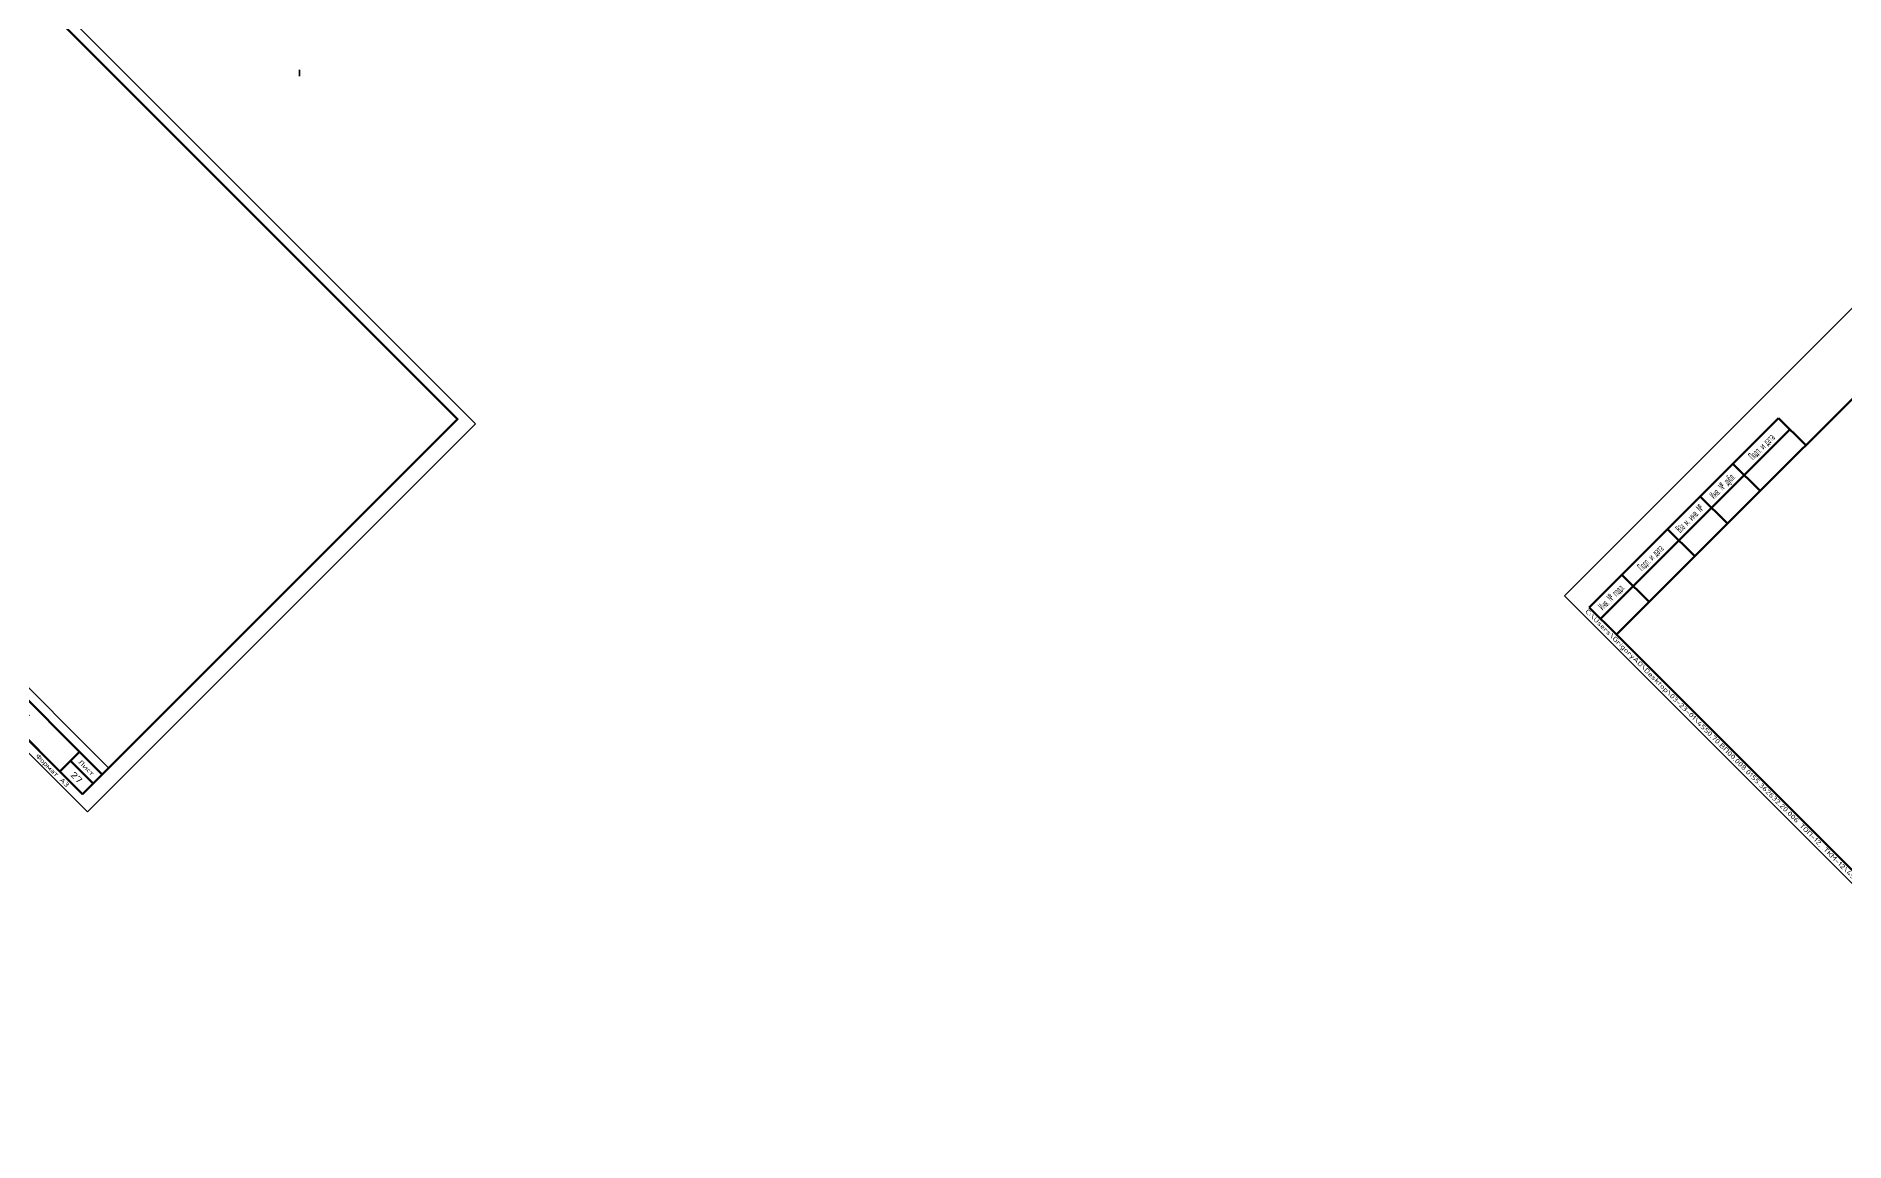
# Model space of a CAD drawing. Header units: millimetres. Extents: x -1501 to 8157, y -8271 to 1386.
# Drawn here: x 3016 to 3581, y -3628 to -3282 of the extents above; entities that cross this region are included whole.
import ezdxf
from ezdxf.enums import TextEntityAlignment as Align

# ---------------------------------------------------------------- set-up
doc = ezdxf.new("R2010")
doc.units = ezdxf.units.MM
doc.header["$MEASUREMENT"] = 0
doc.layers.add('OFORMLENIE', color=7, linetype='Continuous', lineweight=25)
doc.layers.add('непечат', color=2, linetype='Continuous', plot=False)
doc.layers.add('Построение', color=7, linetype='Continuous')
doc.styles.add('GOST_2.304', font='CS_Gost2304.shx', dxfattribs={"height": 2.5})
doc.styles.add('GOST_2.304_07', font='CS_Gost2304.shx', dxfattribs={"width": 0.7})
doc.styles.add('GOST_2.304_09', font='CS_Gost2304.shx', dxfattribs={"width": 0.9})
doc.styles.add('TNR_30', font='times.ttf', dxfattribs={"height": 3})

# ---------------------------------------------------------------- blocks, each defined once
blk = doc.blocks.new('*U21')
at = {"color": 0, "linetype": 'ByBlock', "lineweight": -2}
blk.add_lwpolyline([(420, 297), (0, 297), (0, 0), (420, 0)], close=True, dxfattribs=at)
at = {"color": 0, "linetype": 'ByBlock', "lineweight": 50}
blk.add_lwpolyline([(20, 292), (415, 292), (415, 5), (20, 5)], close=True, dxfattribs=at)
at = {"color": 0, "linetype": 'ByBlock', "lineweight": -2, "style": 'GOST_2.304'}
blk.add_text('Формат А3', height=2.5, dxfattribs=at).set_placement((410, 2.5), align=Align.MIDDLE_RIGHT)
at = {"color": 0, "linetype": 'ByBlock', "lineweight": -2, "insert": (8, 2.5), "char_height": 2.5, "attachment_point": 4, "style": 'GOST_2.304'}
blk.add_mtext('C:\\\\Users\\\\GrigoryAO\\\\Desktop\\\\03-23-01\\\\4550.70.ВП00.008.0155.362632.20.006 ТОП-12, ТКМ-12\\\\4550.70.ВП00.008.0155.362632.20.006СБ.Л00.РЕВ0.DWG', dxfattribs=at)
at = {"color": 0, "linetype": 'ByBlock', "lineweight": -2, "style": 'TNR_30'}
blk.add_attdef('ВЕРХНИЙ_НОМЕР_ЛИСТА', text='', height=3, dxfattribs=at).set_placement((410, 287), align=Align.MIDDLE_CENTER)
blk = doc.blocks.new('ST_Left')
at = {"color": 0, "linetype": 'ByBlock', "lineweight": 50}
for p, q in [((8, 150), (8, 5)), ((20, 150), (8, 150)), ((13, 5), (13, 150)), ((8, 115), (20, 115)), ((8, 90), (20, 90)), ((20, 65), (8, 65)), ((20, 30), (8, 30)), ((8, 5), (20, 5))]:
    blk.add_line(p, q, dxfattribs=at)
at = {"color": 0, "linetype": 'ByBlock', "lineweight": -2, "style": 'GOST_2.304'}
for s, p in [('Подп. и дата', (10.5, 132.5)), ('Инв. № дубл.', (10.5, 102.5)), ('Вза м. инв. №', (10.5, 77.5)), ('Подп. и дата', (10.5, 47.5)), ('Инв. № подл.', (10.5, 17.5))]:
    blk.add_text(s, height=2.5, rotation=90, dxfattribs=at).set_placement(p, align=Align.MIDDLE_CENTER)
at = {"color": 0, "linetype": 'ByBlock', "lineweight": -2, "style": 'GOST_2.304', "flags": 8}
for tag, p in [('ДУБЛ_ДАТА', (16.5, 141.25)), ('НОМЕР_ДУБЛ', (16.5, 102.5)), ('ВЗАМ_ИНВ', (16.5, 77.5)), ('ИНВ_ДАТА', (16.5, 56.25)), ('ИНВ_НОМЕР', (16.5, 17.5))]:
    blk.add_attdef(tag, text='', height=2.5, rotation=90, dxfattribs=at).set_placement(p, align=Align.MIDDLE_CENTER)
blk = doc.blocks.new('ST_2a_dyn')
at = {"color": 0, "linetype": 'ByBlock', "lineweight": 50, "extrusion": (0, 1, 0)}
for p, q in [((-185, 15), (0, 15)), ((-10, 8), (0, 8)), ((-185, 5), (-120, 5)), ((-185, 0), (0, 0))]:
    blk.add_line(p, q, dxfattribs=at)
at = {"color": 0, "linetype": 'ByBlock', "lineweight": 50, "extrusion": (1, 0, 0)}
for p, q in [((-185, 0), (-185, 15)), ((-178, 15), (-178, 0)), ((-168, 15), (-168, 0)), ((-145, 15), (-145, 0)), ((-130, 15), (-130, 0)), ((-120, 0), (-120, 15)), ((-10, 0), (-10, 15))]:
    blk.add_line(p, q, dxfattribs=at)
at = {"color": 0, "linetype": 'ByBlock', "lineweight": 50}
blk.add_line((0, 15), (0, 0), dxfattribs=at)
at = {"color": 0, "linetype": 'ByBlock', "lineweight": -2, "extrusion": (0, 1, 0)}
blk.add_line((-185, 10), (-120, 10), dxfattribs=at)
at = {"color": 0, "linetype": 'ByBlock', "lineweight": -2, "style": 'GOST_2.304'}
for s, p in [('Лист', (-5, 11.5)), ('Лист', (-173, 2.5)), ('Подп.', (-137.5, 2.5)), ('Дата', (-125, 2.5))]:
    blk.add_text(s, height=2.5, dxfattribs=at).set_placement(p, align=Align.MIDDLE_CENTER)
at = {"color": 0, "linetype": 'ByBlock', "lineweight": -2, "width": 0.9}
for s, style, p in [('Изм.', 'GOST_2.304', (-181.5, 2.5)), ('№ докум.', 'GOST_2.304_09', (-156.5, 2.5))]:
    blk.add_text(s, height=2.5, dxfattribs=dict(at, style=style)).set_placement(p, align=Align.MIDDLE_CENTER)
at = {"color": 0, "linetype": 'ByBlock', "lineweight": -2}
for tag, height, style, flags, p in [('ИЗМ_2', 2.5, 'GOST_2.304', 12, (-181.5, 12.5)), ('ЛИСТ_2', 2.5, 'GOST_2.304', 12, (-173, 12.5)), ('N_ДОК_2', 2.5, 'GOST_2.304_09', 12, (-156.5, 12.5)), ('ИЗМ_1', 2.5, 'GOST_2.304', 12, (-181.5, 7.5)), ('ЛИСТ_1', 2.5, 'GOST_2.304', 12, (-173, 7.5)), ('N_ДОК_1', 2.5, 'GOST_2.304_09', 12, (-156.5, 7.5)), ('ШИФР', 5, 'GOST_2.304', 4, (-65, 7.5)), ('LIST', 3.5, 'GOST_2.304', 4, (-5, 4))]:
    blk.add_attdef(tag, text='', height=height, dxfattribs=dict(at, style=style, flags=flags)).set_placement(p, align=Align.MIDDLE_CENTER)
at = {"color": 0, "linetype": 'ByBlock', "lineweight": -2, "style": 'GOST_2.304_07', "width": 0.7, "flags": 12}
for tag, p in [('ДАТА_2', (-125, 12.5)), ('ДАТА_1', (-125, 7.5))]:
    blk.add_attdef(tag, text='', height=2.5, dxfattribs=at).set_placement(p, align=Align.MIDDLE_CENTER)

msp = doc.modelspace()

# ---------------------------------------------------------------- hatches: boundary and pattern name
at = {"layer": 'Построение', "linetype": 'Continuous', "lineweight": 30, "extrusion": (1, 3.92523e-17, 1.17757e-16)}
h = msp.add_hatch(color=256, dxfattribs=at)
edge = h.paths.add_edge_path()
edge.add_arc((-3293.07, 399.37), 0.994, -90, 270)

# ---------------------------------------------------------------- linework, layer by layer
at = {"layer": 'OFORMLENIE', "extrusion": (-0.57735, -0.57735, 0.57735)}
msp.add_line((2907.56, -3380.14, -472.58), (3038.41, -3510.99, -472.58), dxfattribs=at)
at = {"layer": 'непечат', "color": 3, "extrusion": (-0.57735, -0.57735, 0.57735)}
msp.add_lwpolyline([(-1387.86, 992.34), (10962.33, 992.34), (10962.33, -1271.92), (-1387.86, -1271.92)], close=True, dxfattribs=at)
at = {"layer": 'Построение', "linetype": 'Continuous', "lineweight": 30, "extrusion": (1, -5.55112e-17, 5.55112e-17)}
msp.add_circle((-3293.79, 397.96, 3097.97), 0.994, dxfattribs=at)

# ---------------------------------------------------------------- block references
at = {"layer": 'OFORMLENIE', "extrusion": (-0.57735, -0.57735, 0.57735)}
for name, p in [('*U21', (4216.08, -603.79)), ('*U21', (4914.74, 44.2)), ('ST_Left', (4914.74, 44.2))]:
    msp.add_blockref(name, p, dxfattribs=at)
ref = msp.add_blockref('ST_2a_dyn', (4631.08, -598.79), dxfattribs=at)
ref.add_attrib('LIST', '27', dxfattribs={"layer": '0', "color": 0, "linetype": 'ByBlock', "lineweight": -2, "extrusion": (-0.57735, -0.57735, 0.57735), "height": 3.5, "style": 'GOST_2.304'}).set_placement((4626.08, -594.79), align=Align.MIDDLE_CENTER)
ref.add_attrib('ШИФР', '01.16.01.08.155.362632.20.006СБ', dxfattribs={"layer": '0', "color": 0, "linetype": 'ByBlock', "lineweight": -2, "extrusion": (-0.57735, -0.57735, 0.57735), "height": 5, "style": 'GOST_2.304'}).set_placement((4566.08, -591.29), align=Align.MIDDLE_CENTER)

doc.saveas('drawing.dxf')
